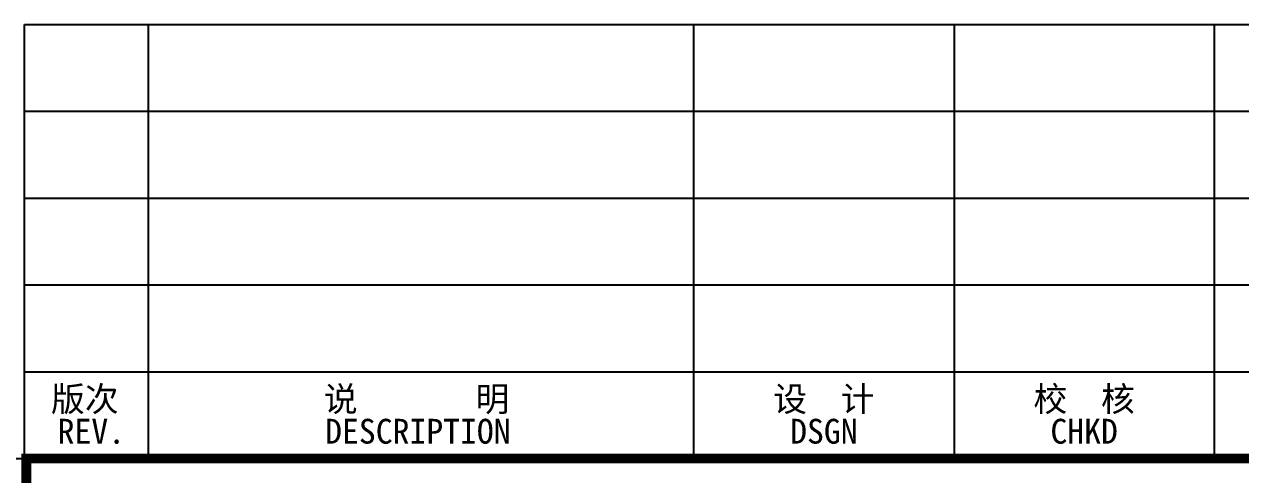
# Model space of a CAD drawing. Extents: x 0 to 420, y 0 to 2080.
# Drawn here: x 229.8 to 328, y 58.7 to 95 of the extents above; entities that cross this region are included whole.
import ezdxf
from ezdxf.enums import TextEntityAlignment as Align

# ---------------------------------------------------------------- set-up
doc = ezdxf.new("R2010")
doc.units = 0
doc.header["$MEASUREMENT"] = 0
doc.linetypes.add('ACAD_ISO02W100', pattern=[15, 12, -3])
doc.layers.get('0').update_dxf_attribs({"linetype": 'CONTINUOUS'})
doc.layers.add('水印', color=254, linetype='ACAD_ISO02W100')
doc.styles.add('HUALUC', font='SimSun.ttf')

msp = doc.modelspace()

# ---------------------------------------------------------------- linework, layer by layer
for p, q in [((229.8522952899443, 95), (409.8522952899443, 95)), ((229.8522952899443, 60), (229.8522952899443, 95)), ((239.8522952899443, 60), (239.8522952899443, 95)), ((283.8522952899443, 60), (283.8522952899445, 95.00000000000001)), ((304.8522952899448, 95), (304.8522952899445, 60)), ((325.8522952899448, 95), (325.8522952899448, 59.99999999999999)), ((229.8522952899443, 88), (409.8522952899443, 88)), ((229.8522952899443, 81), (409.8522952899443, 81)), ((229.8522952899443, 74), (409.8522952899443, 74)), ((229.8522952899443, 67), (409.8522952899443, 67))]:
    msp.add_line(p, q)
at = {"const_width": 0.8}
msp.add_lwpolyline([(230, 10), (230, 60), (410, 60)], dxfattribs=at)
at = {"layer": '水印'}
msp.add_line((157.8522952899443, 60), (229.8522952899443, 60), dxfattribs=at)

# ---------------------------------------------------------------- texts
at = {"color": 7, "style": 'HUALUC'}
for s, p in [('版次', (231.9823576246019, 63.80000000000003)), ('说       明', (253.9929674217549, 63.80000000000003)), ('REV.', (232.5149741398565, 61.20000000000003)), ('DESCRIPTION', (254.1044616751926, 61.20000000000003))]:
    msp.add_text(s, height=2, dxfattribs=at).set_placement(p)
for s, p in [('设  计', (294.3522952899443, 63.8)), ('校  核', (315.3522952899445, 63.8)), ('DSGN', (294.3522952899443, 61.2)), ('CHKD', (315.3522952899445, 61.2))]:
    msp.add_text(s, height=2, dxfattribs=at).set_placement(p, align=Align.CENTER)

doc.saveas('drawing.dxf')
